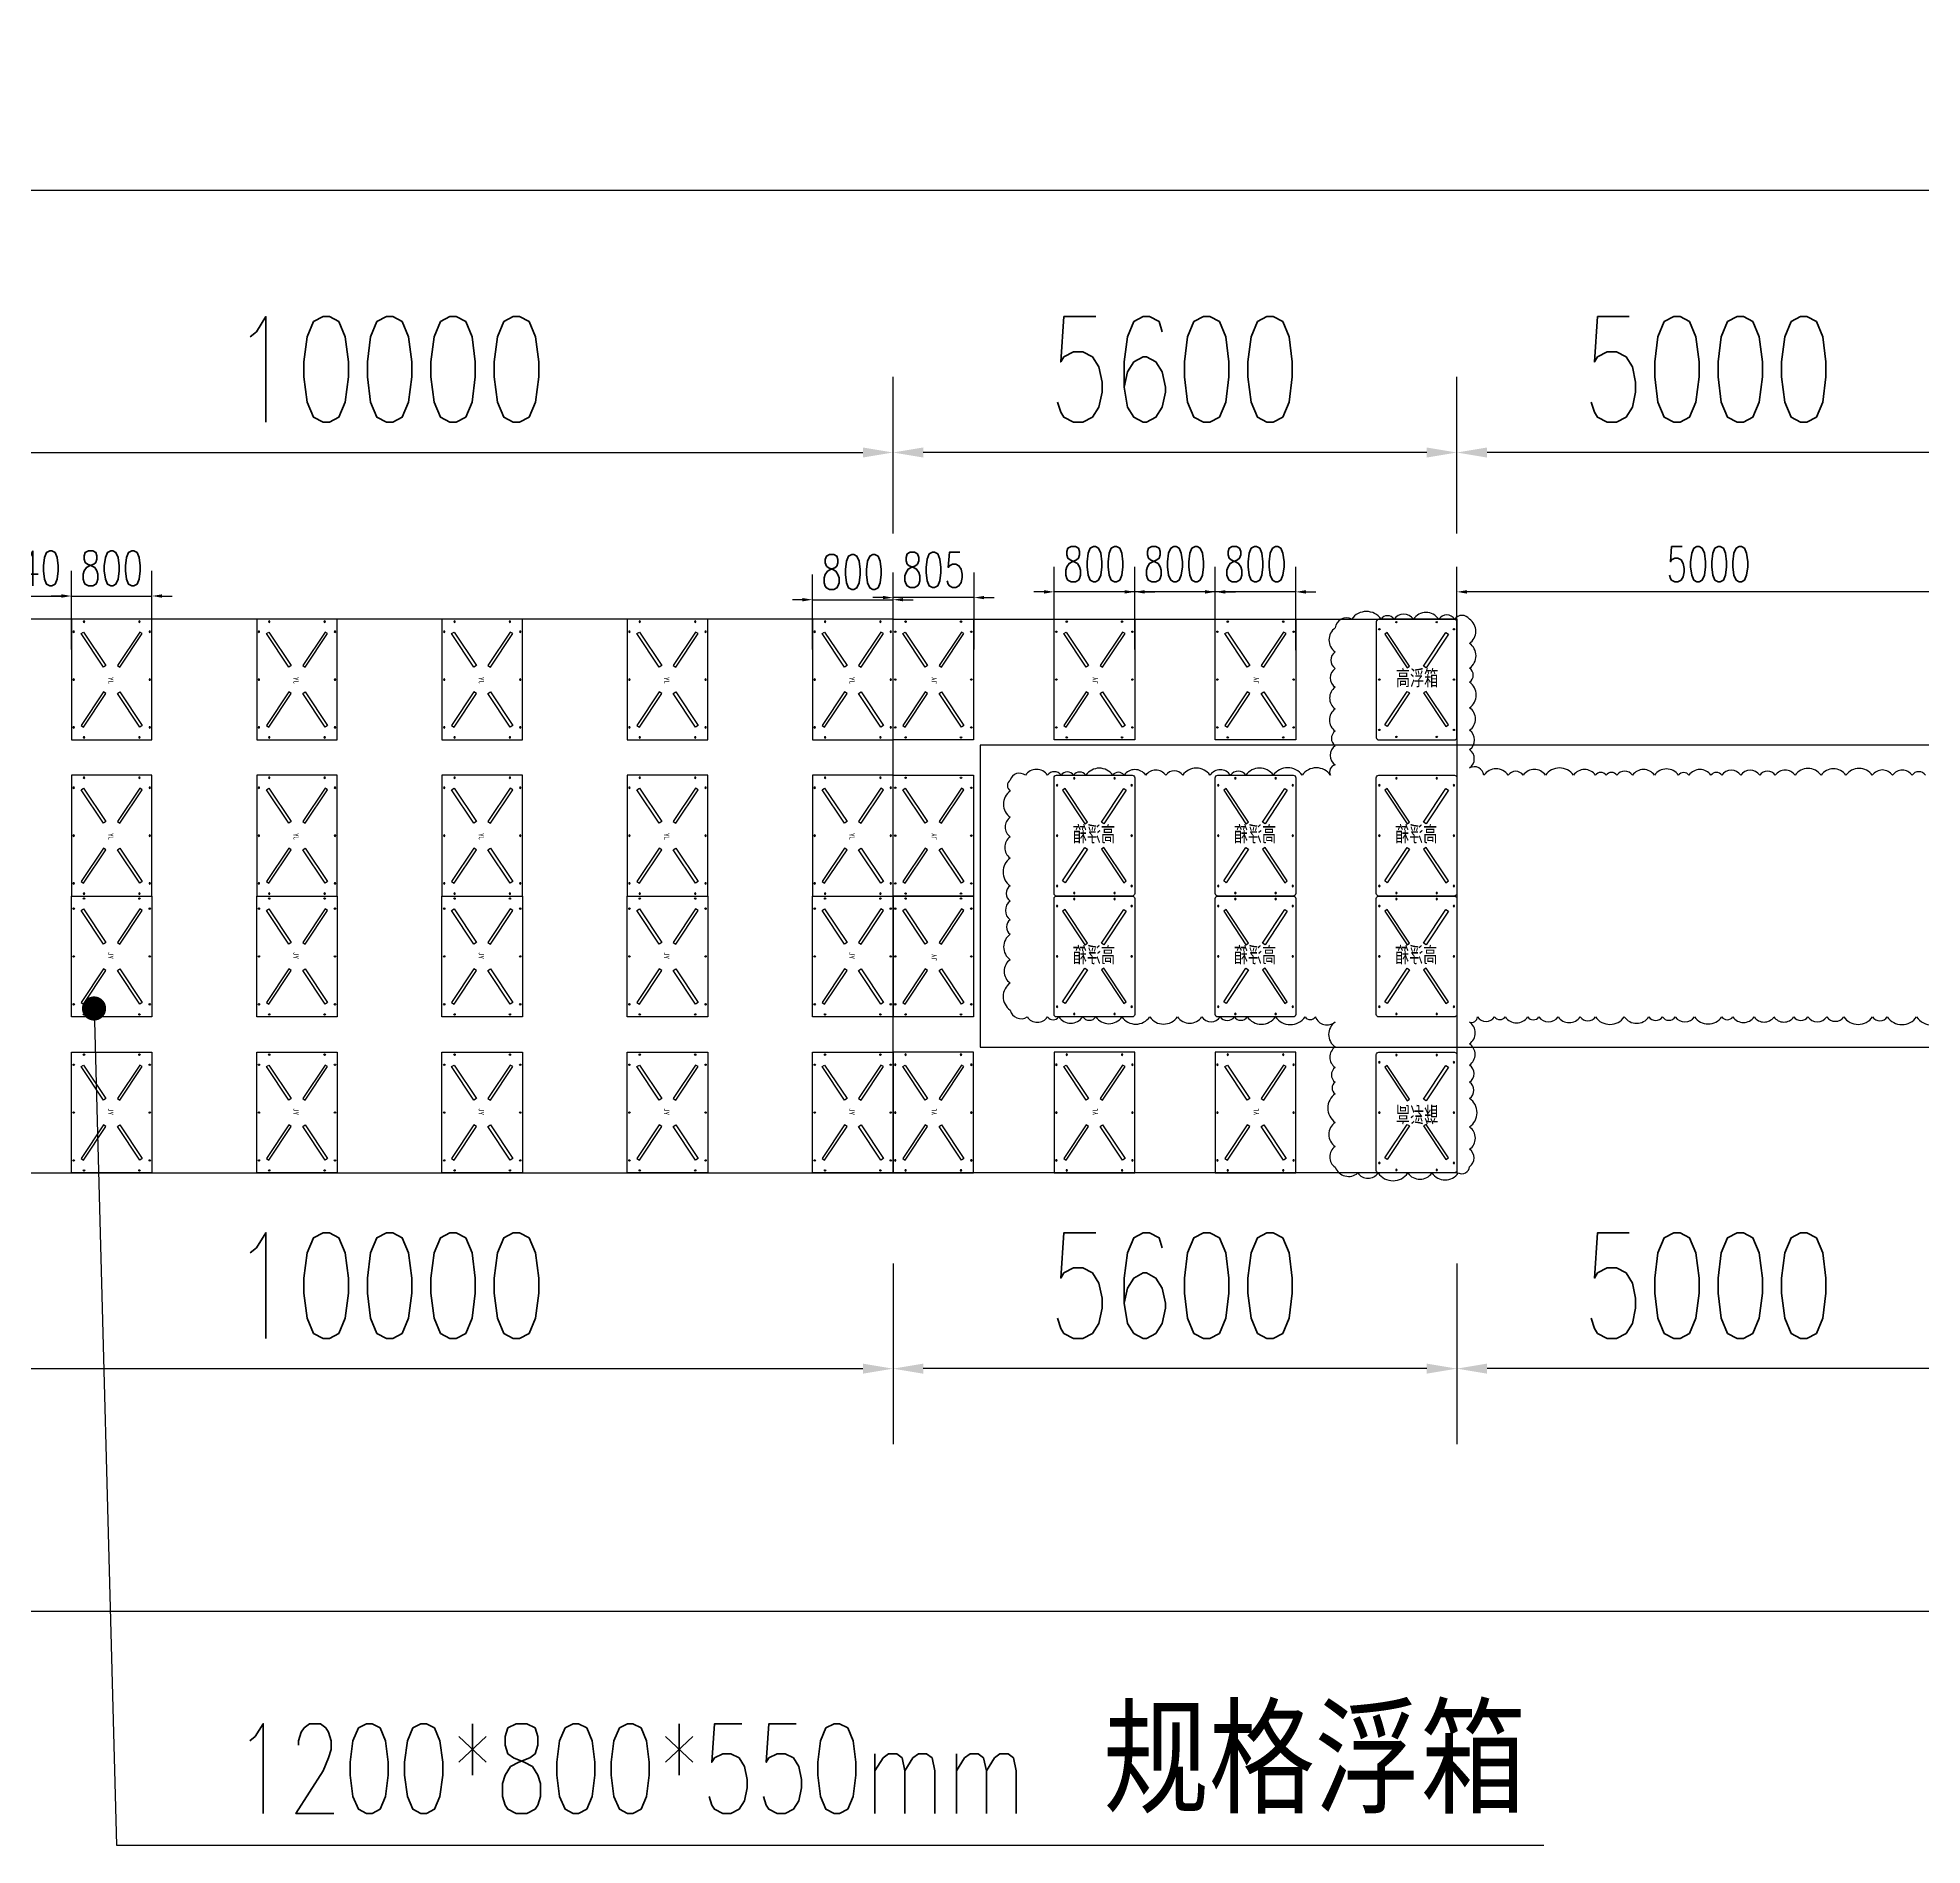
# Model space of a CAD drawing. Header units: millimetres. Extents: x -1471591 to 944464, y -468930 to 547002.
# Drawn here: x -921687 to -902969, y 49846 to 67797 of the extents above; entities that cross this region are included whole.
import ezdxf

# ---------------------------------------------------------------- set-up
doc = ezdxf.new("R2010")
doc.units = ezdxf.units.MM
doc.header["$LTSCALE"] = 10
doc.header["$PDMODE"] = 35
for name, color, linetype in [('DIM_LEAD', 3, 'Continuous'), ('PUB_TEXT', 7, 'Continuous'), ('W-FLOAT_BOWL浮筒', 253, 'Continuous'), ('W-STEEL_FRAME钢架', 3, 'Continuous')]:
    doc.layers.add(name, color=color, linetype=linetype)
doc.styles.add('_TCH_DIM', font='SIMPLEX.shx', dxfattribs={"bigfont": 'hztxt.shx'})
doc.styles.get("Standard").update_dxf_attribs({"font": 'simplex.shx', "width": 0.8, "bigfont": 'hztxt.shx'})
doc.styles.add('STANDARD_T3', font='simplex.shx', dxfattribs={"width": 0.7, "bigfont": 'hztxt.shx'})
doc.styles.add('黑体', font='simhei.ttf', dxfattribs={"width": 0.8})
doc.dimstyles.new('W&&100', dxfattribs={"dimtxt": 350, "dimasz": 100, "dimexe": 250, "dimexo": 300, "dimgap": 100, "dimtad": 1, "dimdec": 0, "dimzin": 0, "dimdsep": 46, "dimtxsty": 'STANDARD_T3', "dimcen": 0.09, "dimclrd": 1, "dimclre": 1, "dimclrt": 7, "dimazin": 2, "dimtfac": 1, "dimtdec": 0, "dimtix": 1, "dimtmove": 2, "dimatfit": 3, "dimfxl": 0, "dimtolj": 1, "dimtzin": 0, "dimarcsym": 0})
doc.dimstyles.new('W&&300', dxfattribs={"dimtxt": 1050, "dimasz": 300, "dimexe": 750, "dimexo": 900, "dimgap": 300, "dimtad": 1, "dimdec": 0, "dimzin": 0, "dimdsep": 46, "dimtxsty": 'STANDARD_T3', "dimcen": 0.09, "dimclrd": 1, "dimclre": 1, "dimclrt": 7, "dimazin": 2, "dimtfac": 1, "dimtdec": 0, "dimtix": 1, "dimtmove": 2, "dimatfit": 3, "dimfxl": 0, "dimtolj": 1, "dimtzin": 0, "dimarcsym": 0})

# ---------------------------------------------------------------- blocks, each defined once
blk = doc.blocks.new('*D1755')
at = {"layer": 'Defpoints', "color": 0, "transparency": 16777216}
for p in [(-885692, 66283), (-980692, 62023), (-885692, 62023)]:
    blk.add_point(p, dxfattribs=at)
at = {"layer": 'W-STEEL_FRAME钢架', "color": 1, "lineweight": -2, "transparency": 16777216}
for p, q in [((-980692, 62923), (-980692, 67033)), ((-885692, 62923), (-885692, 67033)), ((-980392, 66283), (-885992, 66283))]:
    blk.add_line(p, q, dxfattribs=at)
at = {"layer": 'W-STEEL_FRAME钢架', "color": 1, "transparency": 16777216}
for points in [[(-980392, 66333), (-980392, 66233), (-980692, 66283)], [(-885992, 66333), (-885992, 66233), (-885692, 66283)]]:
    blk.add_solid(points, dxfattribs=at)
at = {"layer": 'W-STEEL_FRAME钢架', "color": 7, "transparency": 16777216, "insert": (-933192, 67108), "char_height": 1050, "attachment_point": 5, "style": 'STANDARD_T3'}
blk.add_mtext('\\A1;95000', dxfattribs=at)
blk = doc.blocks.new('*D61')
at = {"layer": 'Defpoints', "color": 0, "transparency": 16777216}
for p in [(-921352, 62253), (-922392, 61423), (-921352, 61423)]:
    blk.add_point(p, dxfattribs=at)
at = {"layer": 'W-STEEL_FRAME钢架', "color": 1, "lineweight": -2, "transparency": 16777216}
for p, q in [((-922392, 61723), (-922392, 62503)), ((-921352, 61723), (-921352, 62503)), ((-922292, 62253), (-921452, 62253))]:
    blk.add_line(p, q, dxfattribs=at)
at = {"layer": 'W-STEEL_FRAME钢架', "color": 1, "transparency": 16777216}
for points in [[(-922292, 62270), (-922292, 62236), (-922392, 62253)], [(-921452, 62270), (-921452, 62236), (-921352, 62253)]]:
    blk.add_solid(points, dxfattribs=at)
at = {"layer": 'W-STEEL_FRAME钢架', "color": 7, "transparency": 16777216, "insert": (-921872, 62528), "char_height": 350, "attachment_point": 5, "style": 'STANDARD_T3'}
blk.add_mtext('\\A1;1040', dxfattribs=at)
blk = doc.blocks.new('*D62')
at = {"layer": 'Defpoints', "color": 0, "transparency": 16777216}
for p in [(-920552, 62253), (-921352, 61423), (-920552, 61423)]:
    blk.add_point(p, dxfattribs=at)
at = {"layer": 'W-STEEL_FRAME钢架', "color": 1, "lineweight": -2, "transparency": 16777216}
for p, q in [((-921352, 61723), (-921352, 62503)), ((-920552, 61723), (-920552, 62503)), ((-921452, 62253), (-921552, 62253)), ((-921352, 62253), (-920552, 62253)), ((-920452, 62253), (-920352, 62253))]:
    blk.add_line(p, q, dxfattribs=at)
at = {"layer": 'W-STEEL_FRAME钢架', "color": 1, "transparency": 16777216}
for points in [[(-921452, 62270), (-921452, 62236), (-921352, 62253)], [(-920452, 62270), (-920452, 62236), (-920552, 62253)]]:
    blk.add_solid(points, dxfattribs=at)
at = {"layer": 'W-STEEL_FRAME钢架', "color": 7, "transparency": 16777216, "insert": (-920952, 62528), "char_height": 350, "attachment_point": 5, "style": 'STANDARD_T3'}
blk.add_mtext('\\A1;800', dxfattribs=at)
blk = doc.blocks.new('*D63')
at = {"layer": 'Defpoints', "color": 0, "transparency": 16777216}
for p in [(-913192, 62216), (-913992, 61423), (-913192, 61423)]:
    blk.add_point(p, dxfattribs=at)
at = {"layer": 'W-STEEL_FRAME钢架', "color": 1, "lineweight": -2, "transparency": 16777216}
for p, q in [((-913992, 61723), (-913992, 62466)), ((-913192, 61723), (-913192, 62466)), ((-914092, 62216), (-914192, 62216)), ((-913992, 62216), (-913192, 62216)), ((-913092, 62216), (-912992, 62216))]:
    blk.add_line(p, q, dxfattribs=at)
at = {"layer": 'W-STEEL_FRAME钢架', "color": 1, "transparency": 16777216}
for points in [[(-914092, 62233), (-914092, 62200), (-913992, 62216)], [(-913092, 62233), (-913092, 62200), (-913192, 62216)]]:
    blk.add_solid(points, dxfattribs=at)
at = {"layer": 'W-STEEL_FRAME钢架', "color": 7, "transparency": 16777216, "insert": (-913592, 62491), "char_height": 350, "attachment_point": 5, "style": 'STANDARD_T3'}
blk.add_mtext('\\A1;800', dxfattribs=at)
blk = doc.blocks.new('*D70')
at = {"color": 1, "lineweight": -2, "transparency": 16777216}
for p, q in [((-923192, 55623), (-923192, 53830)), ((-913192, 55623), (-913192, 53830)), ((-922892, 54580), (-913492, 54580))]:
    blk.add_line(p, q, dxfattribs=at)
at = {"color": 1, "transparency": 16777216}
for points in [[(-922892, 54630), (-922892, 54530), (-923192, 54580)], [(-913492, 54630), (-913492, 54530), (-913192, 54580)]]:
    blk.add_solid(points, dxfattribs=at)
at = {"layer": 'Defpoints', "color": 0, "transparency": 16777216}
for p in [(-923192, 56523), (-913192, 56523), (-913192, 54580)]:
    blk.add_point(p, dxfattribs=at)
at = {"color": 7, "transparency": 16777216, "insert": (-918192, 55405), "char_height": 1050, "attachment_point": 5, "style": 'STANDARD_T3'}
blk.add_mtext('\\A1;10000', dxfattribs=at)
blk = doc.blocks.new('*D72')
at = {"color": 1, "lineweight": -2, "transparency": 16777216}
for p, q in [((-980692, 55623), (-980692, 51423)), ((-885692, 55623), (-885692, 51423)), ((-980392, 52173), (-885992, 52173))]:
    blk.add_line(p, q, dxfattribs=at)
at = {"color": 1, "transparency": 16777216}
for points in [[(-980392, 52223), (-980392, 52123), (-980692, 52173)], [(-885992, 52223), (-885992, 52123), (-885692, 52173)]]:
    blk.add_solid(points, dxfattribs=at)
at = {"layer": 'Defpoints', "color": 0, "transparency": 16777216}
for p in [(-980692, 56523), (-885692, 56523), (-885692, 52173)]:
    blk.add_point(p, dxfattribs=at)
at = {"color": 7, "transparency": 16777216, "insert": (-933192, 52998), "char_height": 1050, "attachment_point": 5, "style": 'STANDARD_T3'}
blk.add_mtext('\\A1;95000', dxfattribs=at)
blk = doc.blocks.new('$matou$00000186')
for points in [[(-600, 400), (600, 400), (600, -400), (-600, -400)], [(-456, 304), (-472, 279), (-140, 57), (-123, 82)], [(456, 304), (472, 279), (140, 57), (123, 82)], [(-456, -304), (-472, -279), (-140, -57), (-123, -82)], [(456, -304), (472, -279), (140, -57), (123, -82)]]:
    blk.add_lwpolyline(points, close=True)
at = {"color": 1}
for centre in [(-475, 378), (0, 378), (475, 378), (-575, 275), (575, 275), (-575, -275), (-475, -378), (0, -378), (475, -378), (575, -275)]:
    blk.add_circle(centre, 7, dxfattribs=at)
at = {"layer": 'PUB_TEXT', "style": '黑体', "width": 0.8}
blk.add_text('JY', height=52.6, dxfattribs=at).set_placement((-44, -35))
blk = doc.blocks.new('*U554')
at = {"layer": 'W-FLOAT_BOWL浮筒', "rotation": 90}
blk.add_blockref('$matou$00000186', (0, 0), dxfattribs=at)
blk = doc.blocks.new('*U555')
at = {"color": 0, "linetype": 'ByBlock', "lineweight": -2}
for p in [(0, 1550), (1840, 1550), (3680, 1550), (5520, 1550), (7360, 1550), (9200, 1550), (0, 0), (1840, 0), (3680, 0), (5520, 0), (7360, 0), (9200, 0)]:
    blk.add_blockref('*U554', p, dxfattribs=at)
blk = doc.blocks.new('*U556')
at = {"layer": 'W-FLOAT_BOWL浮筒', "rotation": 90}
blk.add_blockref('$matou$00000186', (0, 0), dxfattribs=at)
blk = doc.blocks.new('*U557')
at = {"color": 0, "linetype": 'ByBlock', "lineweight": -2}
for p in [(0, 1550), (1840, 1550), (3680, 1550), (5520, 1550), (7360, 1550), (9200, 1550), (0, 0), (1840, 0), (3680, 0), (5520, 0), (7360, 0), (9200, 0)]:
    blk.add_blockref('*U556', p, dxfattribs=at)
blk = doc.blocks.new('*D1145')
at = {"layer": 'Defpoints', "color": 0, "transparency": 16777216}
for p in [(-907592, 62294), (-907592, 61423), (-902592, 61423)]:
    blk.add_point(p, dxfattribs=at)
at = {"layer": 'W-STEEL_FRAME钢架', "color": 1, "lineweight": -2, "transparency": 16777216}
for p, q in [((-907592, 61723), (-907592, 62544)), ((-902592, 61723), (-902592, 62544)), ((-902692, 62294), (-907492, 62294))]:
    blk.add_line(p, q, dxfattribs=at)
at = {"layer": 'W-STEEL_FRAME钢架', "color": 1, "transparency": 16777216}
for points in [[(-907492, 62311), (-907492, 62277), (-907592, 62294)], [(-902692, 62311), (-902692, 62277), (-902592, 62294)]]:
    blk.add_solid(points, dxfattribs=at)
at = {"layer": 'W-STEEL_FRAME钢架', "color": 7, "transparency": 16777216, "insert": (-905092, 62569), "char_height": 350, "attachment_point": 5, "style": 'STANDARD_T3'}
blk.add_mtext('\\A1;5000', dxfattribs=at)
blk = doc.blocks.new('*D1146')
at = {"layer": 'Defpoints', "color": 0, "transparency": 16777216}
for p in [(-909992, 62294), (-909992, 61423), (-909192, 61416)]:
    blk.add_point(p, dxfattribs=at)
at = {"layer": 'W-STEEL_FRAME钢架', "color": 1, "lineweight": -2, "transparency": 16777216}
for p, q in [((-909992, 61723), (-909992, 62544)), ((-909192, 61716), (-909192, 62544)), ((-910092, 62294), (-910192, 62294)), ((-909192, 62294), (-909992, 62294)), ((-909092, 62294), (-908992, 62294))]:
    blk.add_line(p, q, dxfattribs=at)
at = {"layer": 'W-STEEL_FRAME钢架', "color": 1, "transparency": 16777216}
for points in [[(-910092, 62311), (-910092, 62277), (-909992, 62294)], [(-909092, 62311), (-909092, 62277), (-909192, 62294)]]:
    blk.add_solid(points, dxfattribs=at)
at = {"layer": 'W-STEEL_FRAME钢架', "color": 7, "transparency": 16777216, "insert": (-909592, 62569), "char_height": 350, "attachment_point": 5, "style": 'STANDARD_T3'}
blk.add_mtext('\\A1;800', dxfattribs=at)
blk = doc.blocks.new('*D1147')
at = {"layer": 'Defpoints', "color": 0, "transparency": 16777216}
for p in [(-910792, 62294), (-910792, 61423), (-909992, 61423)]:
    blk.add_point(p, dxfattribs=at)
at = {"layer": 'W-STEEL_FRAME钢架', "color": 1, "lineweight": -2, "transparency": 16777216}
for p, q in [((-910792, 61723), (-910792, 62544)), ((-909992, 61723), (-909992, 62544)), ((-910892, 62294), (-910992, 62294)), ((-909992, 62294), (-910792, 62294)), ((-909892, 62294), (-909792, 62294))]:
    blk.add_line(p, q, dxfattribs=at)
at = {"layer": 'W-STEEL_FRAME钢架', "color": 1, "transparency": 16777216}
for points in [[(-910892, 62311), (-910892, 62277), (-910792, 62294)], [(-909892, 62311), (-909892, 62277), (-909992, 62294)]]:
    blk.add_solid(points, dxfattribs=at)
at = {"layer": 'W-STEEL_FRAME钢架', "color": 7, "transparency": 16777216, "insert": (-910392, 62569), "char_height": 350, "attachment_point": 5, "style": 'STANDARD_T3'}
blk.add_mtext('\\A1;800', dxfattribs=at)
blk = doc.blocks.new('*D1148')
at = {"layer": 'Defpoints', "color": 0, "transparency": 16777216}
for p in [(-911592, 62294), (-911592, 61423), (-910792, 61423)]:
    blk.add_point(p, dxfattribs=at)
at = {"layer": 'W-STEEL_FRAME钢架', "color": 1, "lineweight": -2, "transparency": 16777216}
for p, q in [((-911592, 61723), (-911592, 62544)), ((-910792, 61723), (-910792, 62544)), ((-911692, 62294), (-911792, 62294)), ((-910792, 62294), (-911592, 62294)), ((-910692, 62294), (-910592, 62294))]:
    blk.add_line(p, q, dxfattribs=at)
at = {"layer": 'W-STEEL_FRAME钢架', "color": 1, "transparency": 16777216}
for points in [[(-911692, 62311), (-911692, 62277), (-911592, 62294)], [(-910692, 62311), (-910692, 62277), (-910792, 62294)]]:
    blk.add_solid(points, dxfattribs=at)
at = {"layer": 'W-STEEL_FRAME钢架', "color": 7, "transparency": 16777216, "insert": (-911192, 62569), "char_height": 350, "attachment_point": 5, "style": 'STANDARD_T3'}
blk.add_mtext('\\A1;800', dxfattribs=at)
blk = doc.blocks.new('*D1149')
at = {"layer": 'Defpoints', "color": 0, "transparency": 16777216}
for p in [(-913192, 62237), (-913192, 61423), (-912387, 61423)]:
    blk.add_point(p, dxfattribs=at)
at = {"layer": 'W-STEEL_FRAME钢架', "color": 1, "lineweight": -2, "transparency": 16777216}
for p, q in [((-913192, 61723), (-913192, 62487)), ((-912387, 61723), (-912387, 62487)), ((-913292, 62237), (-913392, 62237)), ((-912387, 62237), (-913192, 62237)), ((-912287, 62237), (-912187, 62237))]:
    blk.add_line(p, q, dxfattribs=at)
at = {"layer": 'W-STEEL_FRAME钢架', "color": 1, "transparency": 16777216}
for points in [[(-913292, 62254), (-913292, 62221), (-913192, 62237)], [(-912287, 62254), (-912287, 62221), (-912387, 62237)]]:
    blk.add_solid(points, dxfattribs=at)
at = {"layer": 'W-STEEL_FRAME钢架', "color": 1, "transparency": 16777216, "insert": (-912790, 62512), "char_height": 350, "attachment_point": 5, "style": 'STANDARD_T3'}
blk.add_mtext('\\A1;805', dxfattribs=at)
blk = doc.blocks.new('*D1153')
at = {"color": 1, "lineweight": -2, "transparency": 16777216}
for p, q in [((-907592, 55623), (-907592, 53830)), ((-902592, 55623), (-902592, 53830)), ((-902892, 54580), (-907292, 54580))]:
    blk.add_line(p, q, dxfattribs=at)
at = {"color": 1, "transparency": 16777216}
for points in [[(-907292, 54630), (-907292, 54530), (-907592, 54580)], [(-902892, 54630), (-902892, 54530), (-902592, 54580)]]:
    blk.add_solid(points, dxfattribs=at)
at = {"layer": 'Defpoints', "color": 0, "transparency": 16777216}
for p in [(-907592, 56523), (-902592, 56523), (-907592, 54580)]:
    blk.add_point(p, dxfattribs=at)
at = {"color": 7, "transparency": 16777216, "insert": (-905092, 55405), "char_height": 1050, "attachment_point": 5, "style": 'STANDARD_T3'}
blk.add_mtext('\\A1;5000', dxfattribs=at)
blk = doc.blocks.new('*D1150')
at = {"color": 1, "lineweight": -2, "transparency": 16777216}
for p, q in [((-913192, 55623), (-913192, 53830)), ((-907592, 55623), (-907592, 53830)), ((-907892, 54580), (-912892, 54580))]:
    blk.add_line(p, q, dxfattribs=at)
at = {"color": 1, "transparency": 16777216}
for points in [[(-912892, 54630), (-912892, 54530), (-913192, 54580)], [(-907892, 54630), (-907892, 54530), (-907592, 54580)]]:
    blk.add_solid(points, dxfattribs=at)
at = {"layer": 'Defpoints', "color": 0, "transparency": 16777216}
for p in [(-913192, 56523), (-907592, 56523), (-913192, 54580)]:
    blk.add_point(p, dxfattribs=at)
at = {"color": 7, "transparency": 16777216, "insert": (-910392, 55405), "char_height": 1050, "attachment_point": 5, "style": 'STANDARD_T3'}
blk.add_mtext('\\A1;5600', dxfattribs=at)
blk = doc.blocks.new('*U1141')
at = {"layer": 'W-FLOAT_BOWL浮筒'}
for p, q in [((-400, 575), (-400, -575)), ((375, 600), (-375, 600)), ((400, -575), (400, 575)), ((-375, -600), (375, -600))]:
    blk.add_line(p, q, dxfattribs=at)
at = {"layer": 'W-FLOAT_BOWL浮筒', "color": 3}
for p, q in [((-193, 570), (-207, 570)), ((-200, 563), (-200, 577)), ((207, 570), (193, 570)), ((200, 563), (200, 577)), ((-377, 500), (-363, 500)), ((-370, 493), (-370, 507)), ((377, 500), (363, 500)), ((370, 493), (370, 507)), ((-377, 0), (-363, 0)), ((-370, -7), (-370, 7)), ((377, 0), (363, 0)), ((370, -7), (370, 7)), ((-377, -500), (-363, -500)), ((-370, -507), (-370, -493)), ((377, -500), (363, -500)), ((370, -507), (370, -493)), ((-193, -570), (-207, -570)), ((-200, -577), (-200, -563)), ((207, -570), (193, -570)), ((200, -577), (200, -563))]:
    blk.add_line(p, q, dxfattribs=at)
at = {"layer": 'W-FLOAT_BOWL浮筒', "ltscale": 100}
for points in [[(-316, 450), (-95, 117), (-70, 133), (-291, 467)], [(316, 450), (95, 117), (70, 133), (291, 467)], [(-316, -450), (-95, -117), (-70, -133), (-291, -467)], [(316, -450), (95, -117), (70, -133), (291, -467)]]:
    blk.add_lwpolyline(points, close=True, dxfattribs=at)
at = {"layer": 'W-FLOAT_BOWL浮筒'}
for centre in [(-200, 570), (200, 570), (-370, 500), (370, 500), (-370, 0), (370, 0), (-370, -500), (370, -500), (-200, -570), (200, -570)]:
    blk.add_circle(centre, 7, dxfattribs=at)
for centre, start, end in [((-375, 575), 90, 180), ((375, 575), 0, 90), ((-375, -575), 180, 270), ((375, -575), 270, 0)]:
    blk.add_arc(centre, 25, start, end, dxfattribs=at)
at = {"layer": 'PUB_TEXT', "width": 0.8}
blk.add_text('高浮箱', height=175, dxfattribs=at).set_placement((-205, -77))
blk = doc.blocks.new('*U1140')
at = {"color": 0, "linetype": 'ByBlock', "lineweight": -2}
for p in [(0, 0), (1600, 0), (3200, 0), (0, -1200), (1600, -1200), (3200, -1200)]:
    blk.add_blockref('*U1141', p, dxfattribs=at)
blk = doc.blocks.new('*U1129')
at = {"layer": 'W-FLOAT_BOWL浮筒', "rotation": 90}
for p in [(0, 600), (0, -600)]:
    blk.add_blockref('$matou$00000186', p, dxfattribs=at)
blk = doc.blocks.new('*U1128')
at = {"color": 0, "linetype": 'ByBlock', "lineweight": -2}
blk.add_blockref('*U1129', (0, 0), dxfattribs=at)
blk = doc.blocks.new('*U1131')
at = {"layer": 'W-FLOAT_BOWL浮筒', "rotation": 90}
blk.add_blockref('$matou$00000186', (0, 0), dxfattribs=at)
blk = doc.blocks.new('*U1130')
at = {"color": 0, "linetype": 'ByBlock', "lineweight": -2}
for p in [(0, 0), (1600, 0), (3200, 0)]:
    blk.add_blockref('*U1131', p, dxfattribs=at)
blk = doc.blocks.new('*U1133')
at = {"layer": 'W-FLOAT_BOWL浮筒', "rotation": 90}
blk.add_blockref('$matou$00000186', (0, 0), dxfattribs=at)
blk = doc.blocks.new('*U1132')
at = {"color": 0, "linetype": 'ByBlock', "lineweight": -2}
for p in [(0, 0), (1600, 0), (3200, 0)]:
    blk.add_blockref('*U1133', p, dxfattribs=at)
blk = doc.blocks.new('*U1119')
at = {"layer": 'W-FLOAT_BOWL浮筒'}
for p, q in [((-400, 575), (-400, -575)), ((375, 600), (-375, 600)), ((400, -575), (400, 575)), ((-375, -600), (375, -600))]:
    blk.add_line(p, q, dxfattribs=at)
at = {"layer": 'W-FLOAT_BOWL浮筒', "color": 3}
for p, q in [((-193, 570), (-207, 570)), ((-200, 563), (-200, 577)), ((207, 570), (193, 570)), ((200, 563), (200, 577)), ((-377, 500), (-363, 500)), ((-370, 493), (-370, 507)), ((377, 500), (363, 500)), ((370, 493), (370, 507)), ((-377, 0), (-363, 0)), ((-370, -7), (-370, 7)), ((377, 0), (363, 0)), ((370, -7), (370, 7)), ((-377, -500), (-363, -500)), ((-370, -507), (-370, -493)), ((377, -500), (363, -500)), ((370, -507), (370, -493)), ((-193, -570), (-207, -570)), ((-200, -577), (-200, -563)), ((207, -570), (193, -570)), ((200, -577), (200, -563))]:
    blk.add_line(p, q, dxfattribs=at)
at = {"layer": 'W-FLOAT_BOWL浮筒', "ltscale": 100}
for points in [[(-316, 450), (-95, 117), (-70, 133), (-291, 467)], [(316, 450), (95, 117), (70, 133), (291, 467)], [(-316, -450), (-95, -117), (-70, -133), (-291, -467)], [(316, -450), (95, -117), (70, -133), (291, -467)]]:
    blk.add_lwpolyline(points, close=True, dxfattribs=at)
at = {"layer": 'W-FLOAT_BOWL浮筒'}
for centre in [(-200, 570), (200, 570), (-370, 500), (370, 500), (-370, 0), (370, 0), (-370, -500), (370, -500), (-200, -570), (200, -570)]:
    blk.add_circle(centre, 7, dxfattribs=at)
for centre, start, end in [((-375, 575), 90, 180), ((375, 575), 0, 90), ((-375, -575), 180, 270), ((375, -575), 270, 0)]:
    blk.add_arc(centre, 25, start, end, dxfattribs=at)
at = {"layer": 'PUB_TEXT', "width": 0.8}
blk.add_text('高浮箱', height=175, dxfattribs=at).set_placement((-205, -77))
blk = doc.blocks.new('*U1118')
at = {"color": 0, "linetype": 'ByBlock', "lineweight": -2}
blk.add_blockref('*U1119', (0, 0), dxfattribs=at)
blk = doc.blocks.new('*U1121')
at = {"layer": 'W-FLOAT_BOWL浮筒'}
for p, q in [((-400, 575), (-400, -575)), ((375, 600), (-375, 600)), ((400, -575), (400, 575)), ((-375, -600), (375, -600))]:
    blk.add_line(p, q, dxfattribs=at)
at = {"layer": 'W-FLOAT_BOWL浮筒', "color": 3}
for p, q in [((-193, 570), (-207, 570)), ((-200, 563), (-200, 577)), ((207, 570), (193, 570)), ((200, 563), (200, 577)), ((-377, 500), (-363, 500)), ((-370, 493), (-370, 507)), ((377, 500), (363, 500)), ((370, 493), (370, 507)), ((-377, 0), (-363, 0)), ((-370, -7), (-370, 7)), ((377, 0), (363, 0)), ((370, -7), (370, 7)), ((-377, -500), (-363, -500)), ((-370, -507), (-370, -493)), ((377, -500), (363, -500)), ((370, -507), (370, -493)), ((-193, -570), (-207, -570)), ((-200, -577), (-200, -563)), ((207, -570), (193, -570)), ((200, -577), (200, -563))]:
    blk.add_line(p, q, dxfattribs=at)
at = {"layer": 'W-FLOAT_BOWL浮筒', "ltscale": 100}
for points in [[(-316, 450), (-95, 117), (-70, 133), (-291, 467)], [(316, 450), (95, 117), (70, 133), (291, 467)], [(-316, -450), (-95, -117), (-70, -133), (-291, -467)], [(316, -450), (95, -117), (70, -133), (291, -467)]]:
    blk.add_lwpolyline(points, close=True, dxfattribs=at)
at = {"layer": 'W-FLOAT_BOWL浮筒'}
for centre in [(-200, 570), (200, 570), (-370, 500), (370, 500), (-370, 0), (370, 0), (-370, -500), (370, -500), (-200, -570), (200, -570)]:
    blk.add_circle(centre, 7, dxfattribs=at)
for centre, start, end in [((-375, 575), 90, 180), ((375, 575), 0, 90), ((-375, -575), 180, 270), ((375, -575), 270, 0)]:
    blk.add_arc(centre, 25, start, end, dxfattribs=at)
at = {"layer": 'PUB_TEXT', "width": 0.8}
blk.add_text('高浮箱', height=175, dxfattribs=at).set_placement((-205, -77))
blk = doc.blocks.new('*U1120')
at = {"color": 0, "linetype": 'ByBlock', "lineweight": -2}
blk.add_blockref('*U1121', (0, 0), dxfattribs=at)
blk = doc.blocks.new('*D1898')
at = {"color": 1, "lineweight": -2, "transparency": 16777216}
for p, q in [((-923192, 62873), (-923192, 64428)), ((-913192, 62873), (-913192, 64428)), ((-922892, 63678), (-913492, 63678))]:
    blk.add_line(p, q, dxfattribs=at)
at = {"color": 1, "transparency": 16777216}
for points in [[(-922892, 63728), (-922892, 63628), (-923192, 63678)], [(-913492, 63728), (-913492, 63628), (-913192, 63678)]]:
    blk.add_solid(points, dxfattribs=at)
at = {"layer": 'Defpoints', "color": 0, "transparency": 16777216}
for p in [(-913192, 63678), (-923192, 61973), (-913192, 61973)]:
    blk.add_point(p, dxfattribs=at)
at = {"color": 7, "transparency": 16777216, "insert": (-918192, 64503), "char_height": 1050, "attachment_point": 5, "style": 'STANDARD_T3'}
blk.add_mtext('\\A1;10000', dxfattribs=at)
blk = doc.blocks.new('*D1900')
at = {"color": 1, "lineweight": -2, "transparency": 16777216}
for p, q in [((-907592, 62873), (-907592, 64428)), ((-902592, 62873), (-902592, 64428)), ((-902892, 63678), (-907292, 63678))]:
    blk.add_line(p, q, dxfattribs=at)
at = {"color": 1, "transparency": 16777216}
for points in [[(-907292, 63728), (-907292, 63628), (-907592, 63678)], [(-902892, 63728), (-902892, 63628), (-902592, 63678)]]:
    blk.add_solid(points, dxfattribs=at)
at = {"layer": 'Defpoints', "color": 0, "transparency": 16777216}
for p in [(-907592, 63678), (-907592, 61973), (-902592, 61973)]:
    blk.add_point(p, dxfattribs=at)
at = {"color": 7, "transparency": 16777216, "insert": (-905092, 64503), "char_height": 1050, "attachment_point": 5, "style": 'STANDARD_T3'}
blk.add_mtext('\\A1;5000', dxfattribs=at)
blk = doc.blocks.new('*D1895')
at = {"color": 1, "lineweight": -2, "transparency": 16777216}
for p, q in [((-913192, 62873), (-913192, 64428)), ((-907592, 62873), (-907592, 64428)), ((-907892, 63678), (-912892, 63678))]:
    blk.add_line(p, q, dxfattribs=at)
at = {"color": 1, "transparency": 16777216}
for points in [[(-912892, 63728), (-912892, 63628), (-913192, 63678)], [(-907892, 63728), (-907892, 63628), (-907592, 63678)]]:
    blk.add_solid(points, dxfattribs=at)
at = {"layer": 'Defpoints', "color": 0, "transparency": 16777216}
for p in [(-913192, 63678), (-913192, 61973), (-907592, 61973)]:
    blk.add_point(p, dxfattribs=at)
at = {"color": 7, "transparency": 16777216, "insert": (-910392, 64503), "char_height": 1050, "attachment_point": 5, "style": 'STANDARD_T3'}
blk.add_mtext('\\A1;5600', dxfattribs=at)

msp = doc.modelspace()

# ---------------------------------------------------------------- linework, layer by layer
msp.add_lwpolyline([(-902936.5, 60473.2, 0.5205671), (-903071.6, 60473.2, 0.5205671), (-903266, 60473.2, 0.5205671), (-903466.2, 60473.2, 0.5205671), (-903728.3, 60473.2, 0.5205671), (-903975, 60473.2, 0.5205671), (-904233.4, 60473.2, 0.5205671), (-904429.8, 60473.2, 0.5205671), (-904584.5, 60473.2, 0.5205671), (-904772.5, 60473.2, 0.5205671), (-904961.5, 60473.2, 0.5205671), (-905068.3, 60473.2, 0.5205671), (-905287.2, 60473.2, 0.5205671), (-905390, 60473.2, 0.5205671), (-905629.6, 60473.2, 0.5205671), (-905847.4, 60473.2, 0.5205671), (-906003.4, 60473.2, 0.5205671), (-906110.3, 60473.2, 0.5205671), (-906215.1, 60473.2, 0.5205671), (-906433.6, 60473.2, 0.5205671), (-906712.4, 60473.2, 0.5205671), (-906932.9, 60473.2, 0.5205671), (-907081.6, 60473.2, 0.5205671), (-907323.3, 60473.2, 0.5205671), (-907465.7, 60546.2, 0.5205671), (-907465.7, 60727.1, 0.5205671), (-907465.7, 60920.1, 0.5205671), (-907465.7, 61143.7, 0.5205671), (-907465.7, 61395.9, 0.5205671), (-907465.7, 61536.6, 0.5205671), (-907465.7, 61782.1, 0.5205671), (-907467.9, 62023.2, 0.5205671), (-907612.6, 62023.2, 0.5205671), (-907771.5, 62023.2, 0.5205671), (-908023.6, 62023.2, 0.5205671), (-908216.2, 62023.2, 0.5205671), (-908345.3, 62023.2, 0.5205671), (-908636.9, 62023.2, 0.5205671), (-908800.7, 61935.6, 0.5205671), (-908800.7, 61698.7, 0.5205671), (-908800.7, 61533.2, 0.5205671), (-908800.7, 61346.4, 0.5205671), (-908800.7, 61132.5, 0.5205671), (-908800.7, 60910.5, 0.5205671), (-908800.7, 60765.9, 0.5205671), (-908800.7, 60575.5, 0.5205671), (-908846.4, 60473.2, 0.5205671), (-909128.2, 60473.2, 0.5205671), (-909415.5, 60473.2, 0.5205671), (-909686.8, 60473.2, 0.5205671), (-909839.4, 60473.2, 0.5205671), (-910044.3, 60473.2, 0.5205671), (-910315.3, 60473.2, 0.5205671), (-910483.3, 60473.2, 0.5205671), (-910682.3, 60473.2, 0.5205671), (-910897.7, 60473.2, 0.5205671), (-911009.2, 60473.2, 0.5205671), (-911277.2, 60473.2, 0.5205671), (-911398.3, 60473.2, 0.5205671), (-911522.9, 60473.2, 0.5205671), (-911656.7, 60473.2, 0.5205671), (-911877.2, 60473.2, 0.5205671), (-912028.2, 60425.7, 0.5205671), (-912028.2, 60316, 0.5205671), (-912028.2, 60055.4, 0.5205671), (-912028.2, 59860.7, 0.5205671), (-912028.2, 59650.5, 0.5205671), (-912028.2, 59375.7, 0.5205671), (-912028.2, 59222.5, 0.5205671), (-912028.2, 59038, 0.5205671), (-912028.2, 58894.8, 0.5205671), (-912028.2, 58641.5, 0.5205671), (-912028.2, 58409.7, 0.5205671), (-912028.2, 58139.8, 0.5205671), (-911860.3, 58073.2, 0.5205671), (-911656.8, 58073.2, 0.5205671), (-911546.1, 58073.2, 0.5205671), (-911307.6, 58073.2, 0.5205671), (-911177.3, 58073.2, 0.5205671), (-910918.8, 58073.2, 0.5205671), (-910642.6, 58073.2, 0.5205671), (-910366.9, 58073.2, 0.5205671), (-910125, 58073.2, 0.5205671), (-909942.2, 58073.2, 0.5205671), (-909801.7, 58073.2, 0.5205671), (-909673.8, 58073.2, 0.5205671), (-909393.8, 58073.2, 0.5205671), (-909100, 58073.2, 0.5205671), (-908997.7, 58073.2, 0.5205671), (-908800.7, 58023.9, 0.5205671), (-908800.7, 57774.6, 0.5205671), (-908800.7, 57570.8, 0.5205671), (-908800.7, 57425.4, 0.5205671), (-908800.7, 57308.9, 0.5205671), (-908800.7, 57025.5, 0.5205671), (-908800.7, 56785.6, 0.5205671), (-908800.7, 56580.1, 0.5205671), (-908576.4, 56523.2, 0.5205671), (-908373.9, 56523.2, 0.5205671), (-908078.3, 56523.2, 0.5205671), (-907839.5, 56523.2, 0.5205671), (-907577.7, 56523.2, 0.5205671), (-907465.7, 56585.8, 0.5205671), (-907465.7, 56758.7, 0.5205671), (-907465.7, 56980, 0.5205671), (-907465.7, 57263.9, 0.5205671), (-907465.7, 57425.1, 0.5205671), (-907465.7, 57595.2, 0.5205671), (-907465.7, 57806.1, 0.5205671), (-907465.7, 58022.1, 0.5205671), (-907387.6, 58073.2, 0.5205671), (-907217, 58073.2, 0.5205671), (-907112.3, 58073.2, 0.5205671), (-906888, 58073.2, 0.5205671), (-906778.3, 58073.2, 0.5205671), (-906587, 58073.2, 0.5205671), (-906367, 58073.2, 0.5205671), (-906215.1, 58073.2, 0.5205671), (-905929, 58073.2, 0.5205671), (-905684.5, 58073.2, 0.5205671), (-905550.6, 58073.2, 0.5205671), (-905422.7, 58073.2, 0.5205671), (-905231.4, 58073.2, 0.5205671), (-904961, 58073.2, 0.5205671), (-904852, 58073.2, 0.5205671), (-904638.7, 58073.2, 0.5205671), (-904442.9, 58073.2, 0.5205671), (-904245.6, 58073.2, 0.5205671), (-904106.1, 58073.2, 0.5205671), (-903917.6, 58073.2, 0.5205671), (-903748.6, 58073.2, 0.5205671), (-903464, 58073.2, 0.5205671), (-903317.1, 58073.2, 0.5205671), (-903026.2, 58073.2, 0.5205671), (-902718.4, 58073.2, 0.5205671)], format="xyb")
at = {"layer": 'DIM_LEAD'}
for p, q in [((-921127.6, 58156.6), (-920903.3, 49846.4)), ((-920903.3, 49846.4), (-906729.5, 49846.4))]:
    msp.add_line(p, q, dxfattribs=at)
at = {"layer": 'DIM_LEAD', "const_width": 120}
msp.add_lwpolyline([(-921129.2, 58216.6, 1), (-921126, 58096.6, 1)], format="xyb", close=True, dxfattribs=at)
at = {"layer": 'W-STEEL_FRAME钢架'}
for points in [[(-913192.1, 62023.2), (-923192.1, 62023.2), (-923192.1, 56523.2), (-913192.1, 56523.2)], [(-913192.1, 62023.2), (-907592.1, 62023.2), (-907592.1, 56523.2), (-913192.1, 56523.2)], [(-897856, 60773.2), (-912328.2, 60773.2), (-912328.2, 57773.2), (-897856, 57773.2)]]:
    msp.add_lwpolyline(points, close=True, dxfattribs=at)

# ---------------------------------------------------------------- block references
at = {"xscale": -1}
for name, p in [('*U555', (-913592.1, 59873.2)), ('*U1140', (-907992.1, 59873.2))]:
    msp.add_blockref(name, p, dxfattribs=at)
for name, p in [('*U1130', (-912792.1, 61423.2)), ('*U1118', (-907992.1, 61423.2)), ('*U1128', (-912792.1, 59273.2))]:
    msp.add_blockref(name, p)
at = {"rotation": 180}
msp.add_blockref('*U557', (-913592.1, 58673.2), dxfattribs=at)
at = {"xscale": -1, "rotation": 180}
for name, p in [('*U1132', (-912792.1, 57123.2)), ('*U1120', (-907992.1, 57123.2))]:
    msp.add_blockref(name, p, dxfattribs=at)

# ---------------------------------------------------------------- texts
at = {"layer": 'PUB_TEXT', "color": 7, "style": '_TCH_DIM'}
msp.add_text('规格浮箱', height=1050, dxfattribs=at).set_placement((-911103.9, 50161.4))
at = {"layer": 'PUB_TEXT', "color": 7, "style": '_TCH_DIM', "width": 0.705882}
msp.add_text('1200*800*550mm', height=892.5, dxfattribs=at).set_placement((-919743.9, 50161.4))

# ---------------------------------------------------------------- dimensions: what is measured, and where the dimension line sits
for base, p1, p2, picture, middle in [((-913192.1, 63678.1), (-923192.1, 61973.2), (-913192.1, 61973.2), '*D1898', (-918192.1, 64503.1)), ((-885692.1, 52173.4), (-980692.1, 56523.2), (-885692.1, 56523.2), '*D72', (-933192.1, 52998.4)), ((-913192.1, 54579.7), (-923192.1, 56523.2), (-913192.1, 56523.2), '*D70', (-918192.1, 55404.7))]:
    dim = msp.add_linear_dim(base=base, p1=p1, p2=p2, dimstyle='W&&300')
    dim.commit()
    dim.dimension.update_dxf_attribs({"geometry": picture, "text_midpoint": middle})
for base, p1, p2, picture, middle in [((-913192.1, 63678.1), (-907592.1, 61973.2), (-913192.1, 61973.2), '*D1895', (-910392.1, 64503.1)), ((-907592.1, 63678.1), (-902592, 61973.2), (-907592.1, 61973.2), '*D1900', (-905092.1, 64503.1)), ((-913192.1, 54579.7), (-907592.1, 56523.2), (-913192.1, 56523.2), '*D1150', (-910392.1, 55404.7)), ((-907592.1, 54579.7), (-902592, 56523.2), (-907592.1, 56523.2), '*D1153', (-905092.1, 55404.7))]:
    dim = msp.add_linear_dim(base=base, p1=p1, p2=p2, angle=180, dimstyle='W&&300')
    dim.commit()
    dim.dimension.update_dxf_attribs({"geometry": picture, "text_midpoint": middle})
at = {"layer": 'W-STEEL_FRAME钢架'}
for base, p1, p2, dimstyle, picture, middle in [((-885692.1, 66283.5), (-980692.1, 62023.2), (-885692.1, 62023.2), 'W&&300', '*D1755', (-933192.1, 67108.5)), ((-921352.1, 62252.9), (-922392.1, 61423.2), (-921352.1, 61423.2), 'W&&100', '*D61', (-921872.1, 62527.9)), ((-920552.1, 62252.9), (-921352.1, 61423.2), (-920552.1, 61423.2), 'W&&100', '*D62', (-920952.1, 62527.9)), ((-913192.1, 62216.2), (-913992.1, 61423.2), (-913192.1, 61423.2), 'W&&100', '*D63', (-913592.1, 62491.2))]:
    dim = msp.add_linear_dim(base=base, p1=p1, p2=p2, dimstyle=dimstyle, dxfattribs=at)
    dim.commit()
    dim.dimension.update_dxf_attribs({"geometry": picture, "text_midpoint": middle})
dim = msp.add_linear_dim(base=(-913192.1, 62237.3), p1=(-912387.1, 61423.2), p2=(-913192.1, 61423.2), angle=180, dimstyle='W&&100', override={"dimclrt": 1}, dxfattribs=at)
dim.commit()
dim.dimension.update_dxf_attribs({"geometry": '*D1149', "text_midpoint": (-912789.6, 62512.3)})
for base, p1, p2, picture, middle in [((-911592.1, 62294), (-910792.1, 61423.2), (-911592.1, 61423.2), '*D1148', (-911192.1, 62569)), ((-910792.1, 62294), (-909992.1, 61423.2), (-910792.1, 61423.2), '*D1147', (-910392.1, 62569)), ((-909992.1, 62294), (-909192.1, 61416.2), (-909992.1, 61423.2), '*D1146', (-909592.1, 62569)), ((-907592.1, 62294), (-902592.1, 61423.2), (-907592.1, 61423.2), '*D1145', (-905092.1, 62569))]:
    dim = msp.add_linear_dim(base=base, p1=p1, p2=p2, angle=180, dimstyle='W&&100', dxfattribs=at)
    dim.commit()
    dim.dimension.update_dxf_attribs({"geometry": picture, "text_midpoint": middle})

doc.saveas('drawing.dxf')
